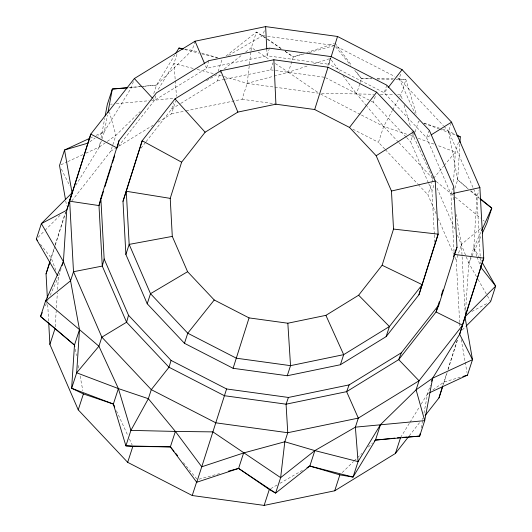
<?xml version="1.0" encoding="UTF-8"?>
<svg xmlns="http://www.w3.org/2000/svg" width="532" height="532" viewBox="0 0 532 532"><rect width="100%" height="100%" fill="white"/><g stroke="black" fill="none" stroke-linecap="round" stroke-linejoin="round"><path stroke-width="0.4" stroke-dasharray="2.66 2" d="M453.597 199.879L452.845 193.375M453.543 181.804L455.339 152.052L458.797 141.399M454.966 188.175L457.686 179.803L459.834 144.265M471.292 255.433L473.786 247.759L476.945 196.647L478.906 190.616M55.168 326.834L56.186 311.087M56.399 307.769L57.363 292.853M57.576 289.534L58.38 277.099L61.393 267.822M465.334 314.073L468.798 263.101L471.046 256.198M186.06 110.869L242.027 99.278L247.194 83.371L250.924 51.571M251.024 50.759L251.403 47.494L256.431 32.04L266.785 38.484M75.783 185.309L99.371 146.965L100.442 141.253M101.053 137.981L104.711 118.377M85.838 153.249L99.371 146.965L104.392 131.51L107.444 115.171M421.198 427.934L422.88 418.95M423.951 413.231L427.615 393.633L430.375 385.128M155.683 95.833L154.473 100.349L117.113 148.016M208.717 60.701L206.569 68.315L154.473 100.349L152.797 98.533M269.418 48.139L267.111 55.787L206.569 68.315L204.973 64.552M50.281 260.461L54.257 247.832M55.248 244.673L65.443 212.315M330.738 58.094L328.789 64.266L384.177 92.734L426.584 137.755L450.903 193.901L454.062 251.915M442.71 386.052L446.687 373.424M447.931 369.474L457.128 340.274M54.982 246.143L50.234 260.999M55.235 245.358L65.775 212.235M327.925 65.609L330.192 58.5L339.941 71.601M447.159 372.52L443.163 385.008M448.163 369.368L457.447 340.187M71.793 200.91L110.736 151.228L115.91 135.321L140.235 111.534M133.372 81.562L131.411 87.594L104.392 131.51L97.782 136.165M153.768 93.559L156.534 85.054L174.729 55.049M176.95 54.251L173.937 63.527L157.432 90.746M146.081 141.678L171.71 108.98L173.731 102.769M158.044 122.141L171.457 113.888L175.646 101.014M195.078 41.21L192.138 50.254L156.534 85.054L142.756 86.45M218.16 71.454L222.177 59.085M180.86 103.354L217.448 80.857L220.474 71.541M228.574 55.381L262.702 35.651L264.663 29.619M225.502 79.188L270.602 69.852L272.869 62.869M274.1 76.103L288.337 72.252L293.325 56.917L302.788 53.825M331.263 56.638L328.789 64.266L267.111 55.787L266.825 50.114M366.435 105.768L356.52 93.865L359.978 83.211M360.224 82.447L361.461 78.643L355.615 70.783M406.102 137.03L373.384 102.29L375.399 96.086M384.742 148.987L378.491 142.35L383.658 126.443L392.303 110.656M400.636 74.194L399.166 78.716L415.146 113.835M428.353 182.775L410.618 141.825L413.896 131.73M399 142.729L433.095 178.925L413.603 136.531L414.84 132.727M415.086 131.963L418.551 121.309L420.094 121.888M436.167 213.857L427.928 194.832L431.864 182.709M432.11 181.951L432.849 179.676M451.296 122.905L448.602 131.198L457.686 179.803L468.253 189.04M434.318 234.273L431.971 191.121L434.238 184.132M459.661 322.505L456.27 260.281L461.444 244.368L456.163 214.443M386.797 85.18L384.177 92.734L387.662 88.252M429.317 130.327L426.584 137.755L430.049 135.587M453.417 187.35L450.903 193.901L452.513 193.555M45.346 305.853L47.062 302.07M47.408 301.318L48.093 299.802M50.148 295.26L58.38 277.099M476.865 256.298L473.786 247.759L481.254 231.3M476.486 276.64L468.798 263.101L481.387 235.337M392.696 109.938L398.202 99.896M399.771 97.024L400.948 94.869L405.896 79.647L396.706 78.709M400.596 437.543L409.6 422.907M410.026 422.209L419.462 406.874M421.178 404.087L427.615 393.633L428.938 392.696M140.96 148.215L145.569 142.33M409.261 435.801L420.021 422.076M422.069 419.462L423.093 418.152M433.627 178.28L443.688 166.124M444.213 165.485L455.339 152.052L436.785 145.156M38.071 237.332L44.442 230.941M45.021 230.363L60.655 214.682M462.275 329.986L465.746 326.508M342.242 472.562L353.521 461.543M354.113 460.965L361.827 453.424M368.357 447.04L372.506 442.983M480.482 228.594L461.444 244.368L462.075 255.985M226.053 56.02L256.431 32.04L266.678 38.949M224.265 68.927L241.714 55.148M245.591 52.089L251.403 47.494L254.821 49.789M89.841 141.758L95.135 138.034M99.371 146.965L106.646 141.845M107.311 141.379L115.91 135.321L109.512 112.398M432.902 389.903L444.147 381.983L460.466 377.188M171.71 108.98L180.155 103.787M110.736 151.228L115.677 148.189M119.208 146.014L153.103 125.18M206.489 80.711L217.156 74.546L223.48 76.402M270.728 488.669L277.125 484.971M279.965 483.322L303.433 469.756M471.804 311.466L487.019 303.479M90.108 138.14L93.113 136.744M96.126 135.347L104.392 131.51M61.027 164.76L67.039 161.974M67.79 161.622L82.832 154.646M427.615 393.633L429.118 392.935M275.343 63.547L288.337 72.252L308.081 65.769M313.607 63.953L330.192 58.5M306.731 52.542L334.349 43.538M285.125 51.385L293.325 56.917L304.437 53.852M309.198 52.535L333.81 45.752M198.988 479.179L221.166 473.154M224.271 76.635L247.194 83.371L273.308 76.315M217.448 80.857L224.697 79.354M171.457 113.888L185.249 111.035M141.944 86.53L128.232 87.833M151.507 100.515L174.197 98.227M128.704 87.561L140.162 86.53M140.98 86.457L156.534 85.054M110.583 104.199L112.219 104.053M116.315 103.687L149.053 100.734M354.751 70.364L361.461 78.643L372.121 78.663M377.035 78.669L393.427 78.703M321.541 93.293L373.797 94.257M361.461 78.643L371.336 78.862M377.095 78.995L392.729 79.348M396.021 79.428L405.896 79.647L416.636 115.025M380.38 94.403L394.365 94.723M397.657 94.796L400.948 94.869L402.624 100.375M262.702 35.651L266.791 36.209M267.603 36.322L334.601 45.533L394.764 76.455M270.602 69.852L274.705 70.417M275.523 70.53L324.753 77.3M247.194 83.371L318.282 93.147M242.027 99.278L274.712 103.773M185.163 49.097L192.138 50.254L198.463 52.116M184.564 49.496L198.968 53.167M202.167 53.985L217.375 57.862M193.143 68.422L173.937 63.527L175.221 79.933M197.146 69.446L213.152 73.522M201.621 53.04L218.226 57.922M423.944 123.085L439.352 128.152M442.438 129.17L448.602 131.198L455.173 134.363M406.694 134.204L383.658 126.443L360.915 114.752M410.531 135.5L415.146 137.11M423.957 123.324L438.641 128.784M439.412 129.07L456.416 135.394M418.238 138.254L436.014 144.864M397.697 77.965L399.166 78.716L443.488 125.765M325.491 77.679L370.438 100.781M371.17 101.16L373.384 102.29M320.563 94.011L360.184 114.373M352.809 129.15L378.491 142.35M258.246 52.083L269.185 59.418M267.357 39.408L281.022 48.625M288.337 72.252L319.1 93.26M267.463 38.956L281.076 48.405M285.159 51.245L293.325 56.917M479.525 198.642L468.872 189.585M436.267 181.518L452.745 195.025M457.686 179.803L468.419 188.714M470.946 190.808L479.152 197.625M455.266 197.119L480.516 218.087M483.043 220.188L484.306 221.232M444.054 126.37L448.602 131.198L473.32 188.275M406.667 137.628L410.618 141.825M398.435 142.124L383.658 126.443L366.954 106.393M385.308 149.585L417.7 183.972M418.265 184.577L427.928 194.832M183.36 462.614L196.88 478.98M335.639 46.803L350.615 65.27M40.439 244.288L51.218 257.973L56.093 270.981M335.14 43.278L351.712 65.542M342.867 75.531L356.52 93.865M473.786 247.759L481.487 261.259M478.102 279.493L486.999 295.167M487.405 295.878L490.644 301.578M61.353 169.09L69.785 185.801M116.442 410.744L128.059 436.014M129.422 438.986L132.155 444.938M473.653 189.033L476.945 196.647L480.197 256.384M437.051 188.055L454.847 229.152M457.487 235.237L468.798 263.101M428.686 183.533L431.971 191.121M438.142 218.419L453.636 254.19M454.953 257.235L456.27 260.281M477.144 257.076L479.944 264.836M404.054 105.09L410.498 126.31M411.934 131.032L413.603 136.531M75.218 349.158L76.409 355.669M78.197 365.444L78.789 368.703M80.133 376.031L82.812 390.688M461.231 339.576L465.054 361.401M465.194 362.206L467.036 372.713M65.755 201.023L66.6 205.871M175.281 80.751L176.498 96.339M480.243 257.209L480.609 263.845M462.115 256.816L465.234 314.06M459.701 323.336L459.887 326.655M434.365 235.104L434.817 243.403M47.72 304.577L48.671 322"/><path stroke-width="0.8" d="M459.934 142.616L460.28 136.83L456.629 135.068M62.151 265.508L63.408 261.638L66.726 210.246L90.799 134.111L134.35 78.543L195.078 41.21L265.641 26.6L337.541 36.482L402.106 69.665L451.542 122.147L479.891 187.597L483.728 258.12L459.655 334.256L432.636 378.172L431.632 381.264M89.356 138.486L64.545 150.004L72.053 192.837L41.356 223.613L63.408 261.638L70.563 280.77L79.494 329.627L74.473 345.088L71.647 388.26L83.404 393.939L113.363 404.047L114.732 407.027M63.408 261.638L45.572 300.992L79.494 329.627L76.675 372.799L71.647 388.26L113.363 404.047L125.891 445.843L132.84 446.421L170.366 446.88L174.004 451.289M105.17 115.929L107.311 104.491L112.332 89.037L127.068 87.707M107.903 112.724L112.332 89.037L127.441 87.893M420.134 433.653L419.675 436.107L375.472 440.084L374.289 441.241M482.291 262.675L495.664 286.123L464.981 316.846L472.489 359.679L432.636 378.172L424.696 420.646L419.675 436.107L408.543 436.945M100.847 198.316L98.985 205.571L102.277 266.073L126.596 322.219L169.003 367.24L224.391 395.708L286.07 404.187L346.611 391.658L398.701 359.625L436.067 311.958L438.827 304.982L457.001 247.28L453.696 186.619L429.317 130.327L386.797 85.18L331.263 56.638L269.418 48.139L208.717 60.701L156.488 92.821L119.028 140.614L100.847 198.316L104.152 258.978L102.277 266.073L73.502 271.719L70.563 280.77L45.572 300.992L40.545 316.454L74.473 345.088L74.773 346.711M119.028 140.614L117.113 148.016L90.799 134.111L66.726 210.246L41.356 223.613L36.336 239.074L57.549 275.662M128.531 315.277L126.596 322.219L101.851 337.168L98.912 346.219L76.675 372.799L118.39 388.593L148.348 398.701L175.387 431.425L201.754 466.797L196.727 482.258L170.366 446.88L125.891 445.843L130.912 430.388L148.348 398.701L151.287 389.65L169.003 367.24L171.058 360.417L128.531 315.277L104.152 258.978M464.981 316.846L459.655 334.256L472.489 359.679L467.462 375.14L429.869 392.583M47.361 297.94L46.051 273.88L49.782 262.043M100.721 200.052L98.985 205.571L69.665 201.202L73.502 271.719L101.851 337.168L151.287 389.65L215.852 422.834L287.752 432.722L358.315 418.112L419.043 380.772L462.594 325.212L436.067 311.958L439.299 301.711M101.22 198.476L103.454 191.38M104.944 186.652L111.401 166.15M112.392 162.998L114.626 155.903M122.992 201.362L142.184 140.741L174.988 98.892L220.727 70.769L273.88 59.764L328.031 67.212L376.663 92.202L413.896 131.73L435.249 181.026L438.142 234.147L418.943 294.768L386.139 336.616L340.4 364.739L287.253 375.745L233.096 368.297L184.471 343.306L147.231 303.779L125.885 254.482L122.992 201.362L142.184 140.741L181.625 162.187L170.227 198.37L172.295 236.401L187.583 271.699L214.243 300.001L249.062 317.897L287.839 323.223L325.897 315.35L358.641 295.213L382.136 265.249L393.527 229.066L391.459 191.028L376.171 155.736L349.511 127.434L314.691 109.532L275.915 104.206L237.857 112.079L205.113 132.215L181.625 162.187M331.223 56.552L337.541 36.482M249.062 317.897L233.096 368.297M314.691 109.532L328.031 67.212M418.943 294.768L438.142 234.147L393.527 229.066M441.281 295.4L443.023 289.88M453.45 256.77L454.195 254.402L483.728 258.12L465.227 316.055M425.141 415.539L438.98 397.889L442.458 386.837M68.535 203.656L72.053 192.837M46.051 273.88L49.988 261.757M408.237 437.111L395.422 453.457L334.701 490.79L264.138 505.4L192.232 495.518L127.673 462.335L78.237 409.853L49.888 344.404L55.062 328.497L40.545 316.454L42.261 312.67M125.885 254.482L129.163 244.388L126.27 191.274L170.227 198.37M78.237 409.853L83.404 393.939M113.363 404.047L118.39 388.593L98.912 346.219L79.494 329.627M147.231 303.779L150.509 293.684L187.583 271.699M127.673 462.335L132.84 446.421M184.471 343.306L187.749 333.212L214.243 300.001M170.366 446.88L175.387 431.425L212.906 431.884L280.643 477.643L314.851 450.597L355.376 427.156L424.696 420.646L416.104 389.823L419.043 380.772L398.701 359.625L401.361 352.776L438.827 304.982M192.232 495.518L196.667 481.879M196.727 482.258L238.595 468.419L243.616 452.958L284.813 441.766L314.851 450.597L358.069 461.61L380.5 424.622L416.104 389.823L432.636 378.172M287.253 375.745L290.532 365.657L287.839 323.223M264.138 505.4L269.305 489.493L238.595 468.419L228.295 471.212M340.4 364.739L343.679 354.651L389.417 326.528L422.222 284.68L382.136 265.249M269.305 489.493L275.623 493.098L309.83 466.052L314.851 450.597M334.701 490.79L339.868 474.883L353.048 477.071L375.472 440.084L380.5 424.622M386.139 336.616L389.417 326.528L358.641 295.213M395.422 453.457L400.596 437.543L397.351 437.876M438.98 397.889L442.671 386.525M401.361 352.776L349.132 384.895L288.43 397.457L226.585 388.959L201.754 466.797L243.616 452.958M288.43 397.457L286.07 404.187L287.752 432.722L284.813 441.766L280.643 477.643L275.623 493.098L238.595 468.419M349.132 384.895L346.611 391.658L358.315 418.112L355.376 427.156L358.069 461.61L353.048 477.071L309.83 466.052L306.984 467.701M454.474 253.691L457.001 247.28M481.593 230.555L491.774 208.112L480.409 198.675M482.404 233.083L486.827 223.334L491.774 208.112L480.17 199.134M175.573 53.652L178.958 48.066L183.607 48.838M349.511 127.434L376.663 92.202M388.161 87.607L402.106 69.665M466.325 325.93L490.644 301.578L495.664 286.123L480.788 267.17L480.695 265.508M376.171 155.736L413.896 131.73M431.439 134.722L451.542 122.147M87.86 143.155L64.545 150.004L59.524 165.459L65.469 199.407M462.8 376.51L467.462 375.14M391.459 191.028L435.249 181.026M453.317 193.375L479.891 187.597M172.295 236.401L129.163 244.388L150.509 293.684L187.749 333.212L236.374 358.209L290.532 365.657L343.679 354.651L325.897 315.35M375.472 440.084L390.062 438.607M391.678 438.448L394.924 438.122M402.977 437.364L406.953 437.065M175.387 431.425L130.912 430.388L118.39 388.593M178.958 48.066L182.961 49.084M309.83 466.052L339.868 474.883M457.188 135.68L460.28 136.83M171.058 360.417L226.585 388.959M55.062 328.497L74.473 345.088M134.35 78.543L152.238 97.928M174.988 98.892L205.113 132.215M175.567 453.178L177.641 455.691M36.336 239.074L37.36 240.378M195.078 41.21L204.654 63.8M220.727 70.769L237.857 112.079M48.718 322.831L49.888 344.404M265.641 26.6L266.785 49.303M273.88 59.764L275.915 104.206"/></g></svg>
